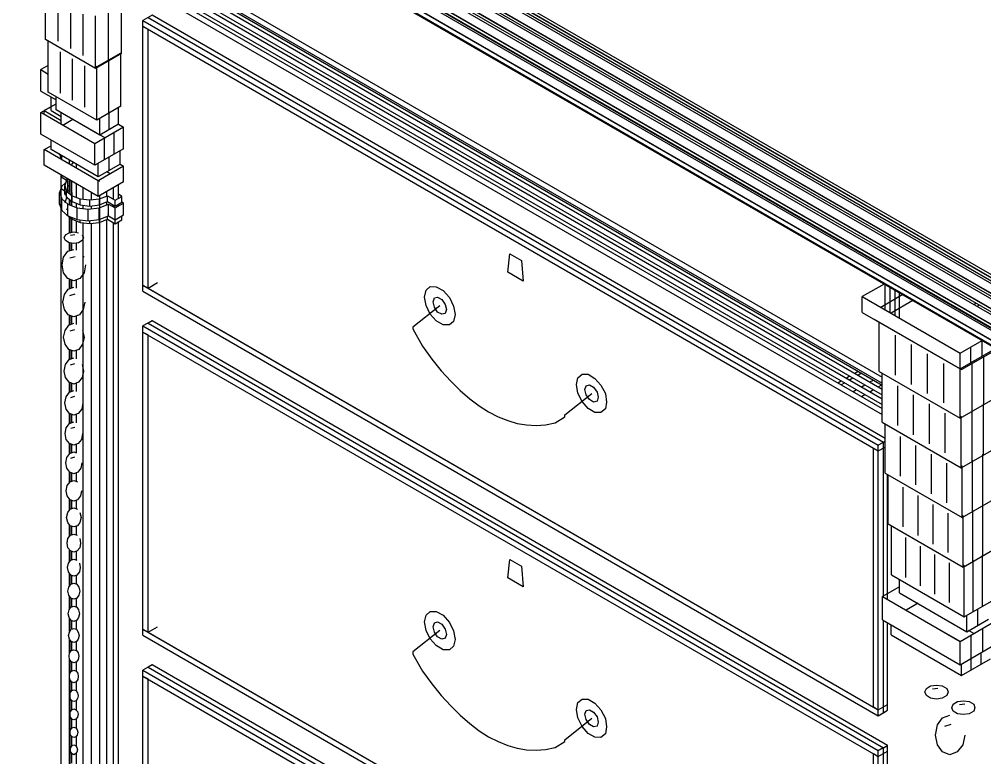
# Model space of a CAD drawing. Header units: inches. Extents: x 0.3 to 16.2, y 0.3 to 11.4.
# Drawn here: x 1.031 to 2.425, y 7.778 to 8.844 of the extents above; entities that cross this region are included whole.
import ezdxf

# ---------------------------------------------------------------- set-up
doc = ezdxf.new("R2010")
doc.units = ezdxf.units.IN
doc.header["$LTSCALE"] = 0.009843
doc.header["$MEASUREMENT"] = 0
doc.layers.add('GEOMETRY', color=7, linetype='Continuous')

msp = doc.modelspace()

# ---------------------------------------------------------------- linework, layer by layer
at = {"layer": 'GEOMETRY'}
for p, q in [((0.9524, 9.3307), (6.5122, 6.1209)), ((0.9524, 9.3307), (6.5122, 6.1209)), ((0.9449, 9.3224), (6.5122, 6.1079)), ((0.9449, 9.3224), (6.5122, 6.1079)), ((0.9516, 9.3264), (6.5122, 6.1161)), ((0.9516, 9.3264), (6.5122, 6.1161)), ((0.9516, 9.3224), (6.5122, 6.1118)), ((0.9524, 9.3264), (6.5122, 6.1165)), ((0.9449, 9.3083), (6.5122, 6.0941)), ((0.9449, 9.3), (6.5122, 6.0854)), ((0.9449, 9.3), (6.5122, 6.0854)), ((0.9516, 9.3039), (6.5122, 6.0937)), ((0.9516, 9.3039), (6.5122, 6.0937)), ((0.9516, 9.3039), (6.5122, 6.0937)), ((0.9516, 9.3), (6.5122, 6.0894)), ((0.9449, 9.2858), (6.5122, 6.0717)), ((0.9449, 9.2772), (6.5122, 6.063)), ((0.9449, 9.2772), (6.5122, 6.063)), ((0.9516, 9.2815), (6.5122, 6.0713)), ((0.9516, 9.2815), (6.5122, 6.0713)), ((0.9516, 9.2815), (6.5122, 6.0713)), ((0.9516, 9.2772), (6.5122, 6.0669)), ((0.9449, 9.2634), (6.5122, 6.0488)), ((0.9516, 9.2591), (6.5122, 6.0488)), ((0.9516, 9.2591), (6.5122, 6.0488)), ((0.9516, 9.2591), (6.5122, 6.0488)), ((0.9449, 9.2547), (6.5122, 6.0406)), ((0.9449, 9.2547), (6.5122, 6.0406)), ((0.9516, 9.2547), (6.5122, 6.0445)), ((0.9449, 9.2409), (6.5122, 6.0264)), ((0.9516, 9.2366), (6.5122, 6.0264)), ((0.9571, 9.2268), (6.5122, 6.0193)), ((0.9693, 9.2181), (6.5122, 6.0181)), ((1.0327, 9.2071), (6.5122, 6.0433)), ((1.0327, 9.2071), (6.5122, 6.0433)), ((1.0618, 9.1957), (6.5122, 6.0488)), ((1.0618, 9.1957), (6.5122, 6.0488)), ((1.1803, 8.9516), (2.2764, 8.3185)), ((1.1803, 8.9516), (2.2764, 8.3185)), ((1.1921, 8.9531), (2.2764, 8.3272)), ((1.1921, 8.9531), (2.2764, 8.3272)), ((1.1654, 8.9378), (2.2764, 8.2961)), ((1.1654, 8.9378), (2.2764, 8.2961)), ((1.1701, 8.9406), (2.2764, 8.302)), ((1.1776, 8.9449), (2.2764, 8.3102)), ((1.1776, 8.9449), (2.2764, 8.3102)), ((1.1803, 8.9488), (2.2764, 8.3157)), ((1.1921, 8.9449), (2.2764, 8.3185)), ((1.1992, 8.9492), (2.2764, 8.3272)), ((1.1791, 8.9354), (2.2764, 8.302)), ((1.1791, 8.9213), (2.2764, 8.2878)), ((1.1791, 8.9213), (2.2764, 8.2878)), ((1.1791, 8.9157), (2.2764, 8.2823)), ((1.1791, 8.9157), (2.2764, 8.2823)), ((1.1791, 8.9071), (2.2764, 8.2736)), ((1.0685, 8.8146), (1.0685, 8.8874)), ((1.0866, 8.8126), (1.0866, 8.872)), ((1.1783, 8.7945), (1.1783, 8.8709)), ((1.1047, 8.802), (1.1047, 8.8618)), ((1.1594, 8.7839), (1.1594, 8.8602)), ((1.1228, 8.7917), (1.1228, 8.8512)), ((1.1406, 8.7728), (1.1406, 8.8492)), ((1.2224, 8.85), (1.2091, 8.8421)), ((1.2091, 8.8421), (2.2709, 8.2291)), ((1.2091, 8.8421), (2.2709, 8.2291)), ((1.2091, 8.8339), (1.2091, 8.8421)), ((1.2165, 8.8465), (2.2783, 8.2335)), ((1.2165, 8.8465), (2.2783, 8.2335)), ((2.2811, 8.239), (1.2224, 8.85)), ((2.2811, 8.239), (1.2224, 8.85)), ((1.2091, 8.8339), (2.2709, 8.2209)), ((1.2091, 8.8339), (1.2165, 8.8295)), ((1.2091, 8.8339), (1.2165, 8.8295)), ((1.2091, 8.4602), (1.2091, 8.8339)), ((1.2165, 8.4559), (1.2165, 8.8295)), ((1.2165, 8.4646), (1.2165, 8.8295)), ((1.1406, 8.7728), (1.0685, 8.8146)), ((1.0724, 8.739), (1.0724, 8.8122)), ((1.0724, 8.7976), (1.0724, 8.8122)), ((1.0902, 8.7374), (1.0902, 8.7969)), ((1.1075, 8.7272), (1.1075, 8.787)), ((1.1783, 8.7945), (1.1406, 8.7728)), ((1.1772, 8.7949), (1.1425, 8.7752)), ((1.1772, 8.7949), (1.1425, 8.7752)), ((1.1598, 8.7087), (1.1598, 8.785)), ((1.1772, 8.7185), (1.1772, 8.7949)), ((1.0724, 8.7772), (1.0618, 8.7713)), ((1.0618, 8.7713), (1.0724, 8.765)), ((1.0618, 8.7713), (1.0724, 8.765)), ((1.0618, 8.7402), (1.0618, 8.7713)), ((1.1252, 8.7173), (1.1252, 8.7768)), ((1.1425, 8.7752), (1.1406, 8.7764)), ((1.1425, 8.7752), (1.1406, 8.7764)), ((1.1425, 8.6984), (1.1425, 8.7752)), ((1.0618, 8.7402), (1.0839, 8.7276)), ((1.1425, 8.6984), (1.0724, 8.739)), ((1.0764, 8.7122), (1.0764, 8.7319)), ((1.0839, 8.7134), (1.0839, 8.7327)), ((1.0618, 8.7094), (1.0839, 8.722)), ((1.0764, 8.7177), (1.0665, 8.7122)), ((1.1469, 8.6768), (1.0839, 8.7134)), ((1.1772, 8.7185), (1.1425, 8.6984)), ((1.1736, 8.6925), (1.1736, 8.7165)), ((1.1398, 8.6642), (1.0618, 8.7094)), ((1.1398, 8.6642), (1.0618, 8.7094)), ((1.0618, 8.6783), (1.0618, 8.7094)), ((1.0665, 8.7122), (1.0909, 8.698)), ((1.0665, 8.7122), (1.0909, 8.698)), ((1.0665, 8.7063), (1.0665, 8.7122)), ((1.0764, 8.7122), (1.0909, 8.7035)), ((1.0909, 8.6925), (1.0909, 8.7094)), ((1.0933, 8.6909), (1.1079, 8.6996)), ((1.1079, 8.6996), (1.1543, 8.6728)), ((1.1469, 8.6768), (1.1469, 8.7012)), ((1.1602, 8.6846), (1.1602, 8.7087)), ((1.1811, 8.6882), (1.1398, 8.6642)), ((1.1811, 8.6882), (1.1398, 8.6642)), ((1.1736, 8.6925), (1.1469, 8.6768)), ((1.1736, 8.6925), (1.1811, 8.6882)), ((1.1811, 8.6571), (1.1811, 8.6882)), ((1.1398, 8.6335), (1.0618, 8.6783)), ((1.1535, 8.6413), (1.1535, 8.6724)), ((1.1673, 8.6492), (1.1673, 8.6803)), ((1.0665, 8.6559), (1.0764, 8.6614)), ((1.0764, 8.6559), (1.0764, 8.6701)), ((1.1398, 8.6335), (1.1398, 8.6642)), ((1.1445, 8.611), (1.0665, 8.6559)), ((1.1445, 8.611), (1.0665, 8.6559)), ((1.0665, 8.6335), (1.0665, 8.6559)), ((1.1445, 8.6165), (1.0764, 8.6559)), ((1.0917, 8.6409), (1.0886, 8.6504)), ((1.0909, 8.6417), (1.0909, 8.6472)), ((1.0909, 8.6417), (1.0909, 8.6445)), ((1.0917, 8.6409), (1.0917, 8.6469)), ((1.1811, 8.6571), (1.1398, 8.6335)), ((1.1602, 8.6256), (1.1602, 8.6453)), ((1.1764, 8.6346), (1.1764, 8.6543)), ((1.1445, 8.5882), (1.0665, 8.6335)), ((1.1031, 8.6346), (1.1031, 8.6406)), ((1.1063, 8.6346), (1.1059, 8.6335)), ((1.1091, 8.637), (1.1063, 8.6346)), ((1.113, 8.6291), (1.113, 8.6346)), ((1.1445, 8.6165), (1.1445, 8.6362)), ((1.1764, 8.6346), (1.1445, 8.6165)), ((1.1811, 8.6319), (1.1445, 8.611)), ((1.1811, 8.6319), (1.1445, 8.611)), ((1.1764, 8.6346), (1.1811, 8.6319)), ((1.1811, 8.6094), (1.1811, 8.6319)), ((1.0909, 7.4465), (1.0909, 8.6193)), ((1.0933, 8.6177), (1.0909, 8.6165)), ((1.0909, 8.6165), (1.1008, 8.611)), ((1.0909, 8.6165), (1.1008, 8.611)), ((1.0909, 8.5996), (1.0909, 8.6165)), ((1.0961, 8.6165), (1.1039, 8.6118)), ((1.1618, 8.6209), (1.1567, 8.6236)), ((1.0917, 8.6031), (1.0886, 8.5941)), ((1.1008, 8.611), (1.0917, 8.6031)), ((1.0988, 8.6118), (1.0961, 8.6039)), ((1.0961, 8.6039), (1.0988, 8.5957)), ((1.0961, 8.6039), (1.0988, 8.5957)), ((1.0961, 8.5953), (1.0961, 8.6039)), ((1.1008, 8.6134), (1.0988, 8.6118)), ((1.1008, 8.5941), (1.1008, 8.611)), ((1.1031, 8.6039), (1.1008, 8.6024)), ((1.1031, 8.5953), (1.1031, 8.6122)), ((1.1039, 8.5917), (1.1039, 8.6118)), ((1.1063, 8.5752), (1.1063, 8.6106)), ((1.1063, 8.6106), (1.1067, 8.6102)), ((1.113, 8.5866), (1.113, 8.6067)), ((1.113, 8.5866), (1.113, 8.6067)), ((1.1445, 8.611), (1.1469, 8.611)), ((1.1445, 8.611), (1.1469, 8.611)), ((1.1445, 8.5882), (1.1445, 8.611)), ((1.1811, 8.6094), (1.1445, 8.5882)), ((1.1736, 8.5854), (1.1736, 8.6051)), ((1.0886, 8.5941), (1.0917, 8.585)), ((1.0886, 8.5941), (1.0917, 8.585)), ((1.0886, 8.5772), (1.0886, 8.5941)), ((1.0909, 8.5996), (1.0961, 8.5965)), ((1.0961, 8.5913), (1.0961, 8.5969)), ((1.0961, 8.5953), (1.0988, 8.5874)), ((1.0961, 8.5913), (1.0988, 8.5894)), ((1.0988, 8.5874), (1.0988, 8.5957)), ((1.0988, 8.5957), (1.1067, 8.589)), ((1.0988, 8.5957), (1.1067, 8.589)), ((1.0988, 8.5949), (1.1008, 8.5941)), ((1.1008, 8.5969), (1.1039, 8.5949)), ((1.1008, 8.5969), (1.1039, 8.5949)), ((1.1063, 8.5937), (1.1067, 8.5933)), ((1.1063, 8.5937), (1.1067, 8.5933)), ((1.1067, 8.5933), (1.1063, 8.5929)), ((1.1067, 8.585), (1.1067, 8.5933)), ((1.1067, 8.5807), (1.1067, 8.589)), ((1.1067, 8.589), (1.1185, 8.5846)), ((1.1067, 8.589), (1.1185, 8.5846)), ((1.1228, 8.5839), (1.1228, 8.6008)), ((1.1346, 8.5831), (1.1346, 8.5941)), ((1.1461, 8.5846), (1.1579, 8.589)), ((1.1461, 8.5846), (1.1579, 8.589)), ((1.1469, 7.4299), (1.1469, 8.5898)), ((1.1567, 8.5886), (1.1567, 8.5953)), ((1.1579, 8.5807), (1.1579, 8.589)), ((1.1579, 8.589), (1.1689, 8.5827)), ((1.1579, 8.589), (1.1689, 8.5827)), ((1.1665, 8.5843), (1.1665, 8.6012)), ((1.1689, 8.5827), (1.1787, 8.5882)), ((1.1689, 8.5827), (1.1787, 8.5882)), ((1.1787, 8.5882), (1.1736, 8.5913)), ((1.1787, 8.5799), (1.1787, 8.5882)), ((1.0886, 8.5772), (1.0917, 8.5681)), ((1.0917, 8.5681), (1.0917, 8.585)), ((1.0917, 8.585), (1.1008, 8.5772)), ((1.0917, 8.585), (1.1008, 8.5772)), ((1.0988, 8.5866), (1.0961, 8.5783)), ((1.0988, 8.5874), (1.1067, 8.5807)), ((1.0996, 8.587), (1.0988, 8.5866)), ((1.1008, 8.5602), (1.1008, 8.5772)), ((1.1008, 8.5772), (1.1142, 8.572)), ((1.1008, 8.5772), (1.1142, 8.572)), ((1.1031, 8.576), (1.1031, 8.5839)), ((1.1039, 8.576), (1.1039, 8.5831)), ((1.1067, 8.5807), (1.1185, 8.576)), ((1.113, 8.5724), (1.113, 8.5783)), ((1.113, 8.5724), (1.113, 8.5783)), ((1.1185, 8.576), (1.1185, 8.5846)), ((1.1185, 8.5846), (1.1323, 8.5831)), ((1.1185, 8.5846), (1.1323, 8.5831)), ((1.1185, 8.576), (1.1323, 8.5744)), ((1.1228, 8.5709), (1.1228, 8.5756)), ((1.1323, 8.5831), (1.1461, 8.5846)), ((1.1323, 8.5831), (1.1461, 8.5846)), ((1.1323, 8.5744), (1.1323, 8.5831)), ((1.1323, 8.5744), (1.1461, 8.576)), ((1.1346, 8.5709), (1.1346, 8.5748)), ((1.1457, 8.572), (1.1591, 8.5772)), ((1.1457, 8.572), (1.1591, 8.5772)), ((1.1461, 8.576), (1.1461, 8.5846)), ((1.1461, 8.576), (1.1579, 8.5807)), ((1.1567, 8.576), (1.1567, 8.5803)), ((1.1579, 8.5807), (1.1689, 8.5744)), ((1.1591, 8.5602), (1.1591, 8.5772)), ((1.1591, 8.5772), (1.1689, 8.5717)), ((1.1591, 8.5772), (1.1689, 8.5717)), ((1.1665, 8.5728), (1.1665, 8.5756)), ((1.1689, 8.5744), (1.1689, 8.5827)), ((1.1689, 8.5744), (1.1787, 8.5799)), ((1.1689, 8.5717), (1.1811, 8.5783)), ((1.1689, 8.5717), (1.1811, 8.5783)), ((1.1736, 8.5744), (1.1736, 8.5772)), ((1.1811, 8.5783), (1.1787, 8.5799)), ((1.1811, 8.5618), (1.1811, 8.5783)), ((1.0917, 8.5681), (1.1008, 8.5602)), ((1.0988, 8.5705), (1.1008, 8.5689)), ((1.0988, 8.5705), (1.1008, 8.5689)), ((1.0988, 8.5622), (1.1067, 8.5555)), ((1.1008, 8.5602), (1.1142, 8.5551)), ((1.1142, 8.5551), (1.1142, 8.572)), ((1.1142, 8.572), (1.1299, 8.5701)), ((1.1142, 8.572), (1.1299, 8.5701)), ((1.1299, 8.5701), (1.1457, 8.572)), ((1.1299, 8.5701), (1.1457, 8.572)), ((1.1299, 8.5531), (1.1299, 8.5701)), ((1.1457, 8.5551), (1.1457, 8.572)), ((1.1457, 8.5551), (1.1591, 8.5602)), ((1.1579, 8.5638), (1.1591, 8.563)), ((1.1579, 8.5638), (1.1591, 8.563)), ((1.1579, 8.5555), (1.1579, 8.5598)), ((1.1591, 8.5602), (1.1689, 8.5547)), ((1.1689, 8.5547), (1.1689, 8.5717)), ((1.1689, 8.5547), (1.1811, 8.5618)), ((1.1787, 8.5547), (1.1787, 8.5602)), ((1.1031, 8.5362), (1.1031, 8.5587)), ((1.1039, 8.5362), (1.1039, 8.5579)), ((1.1063, 8.5366), (1.1063, 8.5583)), ((1.1067, 8.5555), (1.1067, 8.5579)), ((1.1067, 8.5555), (1.1185, 8.5508)), ((1.113, 8.5366), (1.113, 8.5531)), ((1.113, 8.5366), (1.113, 8.5531)), ((1.1142, 8.5551), (1.1299, 8.5531)), ((1.1185, 8.5508), (1.1185, 8.5547)), ((1.1185, 8.5508), (1.1323, 8.5492)), ((1.1228, 7.6843), (1.1228, 8.5504)), ((1.1299, 8.5531), (1.1457, 8.5551)), ((1.1323, 8.5492), (1.1323, 8.5535)), ((1.1323, 8.5492), (1.1461, 8.5508)), ((1.1346, 7.6835), (1.1346, 8.5496)), ((1.1457, 8.5591), (1.1461, 8.5591)), ((1.1457, 8.5591), (1.1461, 8.5591)), ((1.1461, 8.5508), (1.1461, 8.5591)), ((1.1461, 8.5508), (1.1579, 8.5555)), ((1.1567, 7.6886), (1.1567, 8.5547)), ((1.1579, 8.5555), (1.1689, 8.5488)), ((1.1665, 7.6843), (1.1665, 8.5504)), ((1.1689, 8.5488), (1.1689, 8.5575)), ((1.1689, 8.5488), (1.1787, 8.5547)), ((1.1736, 7.6858), (1.1736, 8.552)), ((1.0953, 8.5287), (1.0972, 8.5327)), ((1.0972, 8.5327), (1.1024, 8.5358)), ((1.1024, 8.5358), (1.1094, 8.537)), ((1.1043, 8.5323), (1.1106, 8.5331)), ((1.1094, 8.537), (1.1161, 8.5358)), ((1.1213, 8.5327), (1.1232, 8.5287)), ((1.0972, 8.5244), (1.0953, 8.5287)), ((1.1024, 8.5213), (1.0972, 8.5244)), ((1.1094, 8.5201), (1.1024, 8.5213)), ((1.1031, 8.5098), (1.1031, 8.5213)), ((1.1039, 8.5102), (1.1039, 8.5209)), ((1.1063, 8.511), (1.1063, 8.5205)), ((1.1161, 8.5213), (1.1094, 8.5201)), ((1.113, 8.5106), (1.113, 8.5209)), ((1.113, 8.5106), (1.113, 8.5209)), ((1.1213, 8.5244), (1.1161, 8.5213)), ((1.1232, 8.5287), (1.1213, 8.5244)), ((1.0945, 8.5008), (1.1008, 8.5091)), ((1.1008, 8.5091), (1.1094, 8.5118)), ((1.7362, 8.4787), (1.739, 8.5055)), ((1.739, 8.5055), (1.7559, 8.4957)), ((1.0925, 8.4894), (1.0945, 8.5008)), ((1.1035, 8.4996), (1.111, 8.5016)), ((1.1228, 8.502), (1.124, 8.5008)), ((1.7559, 8.4957), (1.7583, 8.4661)), ((1.0945, 8.478), (1.0925, 8.4894)), ((1.1008, 8.4697), (1.0945, 8.478)), ((1.124, 8.478), (1.1177, 8.4697)), ((1.126, 8.4894), (1.124, 8.478)), ((1.7583, 8.4661), (1.7362, 8.4787)), ((1.1094, 8.4665), (1.1008, 8.4697)), ((1.1031, 8.4551), (1.1031, 8.4685)), ((1.1039, 8.4551), (1.1039, 8.4685)), ((1.1063, 8.4559), (1.1063, 8.4677)), ((1.1177, 8.4697), (1.1094, 8.4665)), ((1.113, 8.4559), (1.113, 8.4677)), ((1.113, 8.4559), (1.113, 8.4677)), ((1.2165, 8.4559), (1.2299, 8.4638)), ((2.2807, 8.4244), (2.2807, 8.4626)), ((1.0957, 8.4465), (1.1012, 8.4543)), ((1.1012, 8.4543), (1.1094, 8.4571)), ((1.2091, 8.4602), (2.2709, 7.8472)), ((1.2091, 8.4602), (2.2709, 7.8472)), ((1.2091, 8.4602), (1.2165, 8.4559)), ((1.2091, 8.4516), (1.2091, 8.4602)), ((1.2091, 8.4516), (2.2709, 7.8386)), ((1.2165, 8.4559), (2.2709, 7.8472)), ((1.6157, 8.4429), (1.6181, 8.4528)), ((1.6181, 8.4528), (1.624, 8.4583)), ((1.624, 8.4583), (1.6327, 8.4579)), ((1.6327, 8.4579), (1.6425, 8.4524)), ((1.6425, 8.4524), (1.6516, 8.4421)), ((2.2795, 8.4618), (2.2476, 8.4437)), ((2.2882, 8.4205), (2.2882, 8.4583)), ((2.2953, 8.4161), (2.2953, 8.4528)), ((2.3016, 8.4126), (2.3016, 8.4492)), ((2.3016, 8.4126), (2.3016, 8.4492)), ((1.0933, 8.4358), (1.0957, 8.4465)), ((1.0957, 8.4252), (1.0933, 8.4358)), ((1.1035, 8.4453), (1.111, 8.4476)), ((1.1252, 8.4358), (1.1228, 8.4252)), ((1.6181, 8.4307), (1.6157, 8.4429)), ((1.628, 8.4362), (1.6299, 8.4417)), ((1.6299, 8.4283), (1.628, 8.4362)), ((1.6299, 8.4417), (1.6346, 8.4429)), ((1.6346, 8.4429), (1.6409, 8.4394)), ((1.6409, 8.4394), (1.6457, 8.4323)), ((1.6516, 8.4421), (1.6575, 8.4299)), ((2.2476, 8.4437), (2.389, 8.3618)), ((2.2476, 8.4437), (2.389, 8.3618)), ((2.2476, 8.4209), (2.2476, 8.4437)), ((2.3063, 8.4465), (2.2744, 8.428)), ((2.3209, 8.4378), (2.2894, 8.4197)), ((1.1012, 8.4173), (1.0957, 8.4252)), ((1.1228, 8.4252), (1.1173, 8.4173)), ((1.6378, 8.4303), (1.5988, 8.3996)), ((1.624, 8.4185), (1.6181, 8.4307)), ((1.6346, 8.4213), (1.6299, 8.4283)), ((1.6409, 8.4181), (1.6346, 8.4213)), ((1.6457, 8.4323), (1.6476, 8.4248)), ((1.6476, 8.4248), (1.6457, 8.4193)), ((1.6575, 8.4299), (1.6598, 8.4177)), ((2.2476, 8.4209), (2.389, 8.3394)), ((2.4087, 8.4323), (2.4118, 8.4343)), ((2.4169, 8.4315), (2.4134, 8.4295)), ((1.1094, 8.4146), (1.1012, 8.4173)), ((1.1031, 8.4028), (1.1031, 8.4165)), ((1.1039, 8.4031), (1.1039, 8.4165)), ((1.1063, 8.4039), (1.1063, 8.4154)), ((1.1173, 8.4173), (1.1094, 8.4146)), ((1.113, 8.4035), (1.113, 8.4157)), ((1.113, 8.4035), (1.113, 8.4157)), ((1.2224, 8.4087), (1.2091, 8.4012)), ((1.2224, 8.4087), (1.2165, 8.4055)), ((2.2843, 7.7957), (1.2224, 8.4087)), ((2.2843, 7.7957), (1.2224, 8.4087)), ((1.6327, 8.4087), (1.624, 8.4185)), ((1.6425, 8.4028), (1.6327, 8.4087)), ((1.6457, 8.4193), (1.6409, 8.4181)), ((1.6575, 8.4079), (1.6516, 8.4028)), ((1.6598, 8.4177), (1.6575, 8.4079)), ((2.265, 8.411), (2.3913, 8.3382)), ((2.272, 8.3354), (2.272, 8.4071)), ((1.0945, 8.385), (1.0965, 8.3949)), ((1.0965, 8.3949), (1.102, 8.4024)), ((1.102, 8.4024), (1.1094, 8.4051)), ((1.1039, 8.3941), (1.1106, 8.3961)), ((1.122, 8.3949), (1.124, 8.385)), ((1.2091, 8.4012), (2.2709, 7.7882)), ((1.2091, 8.4012), (2.2709, 7.7882)), ((1.2091, 8.3925), (1.2091, 8.4012)), ((1.2091, 8.3925), (2.2709, 7.7795)), ((1.2091, 8.3925), (1.2165, 8.3886)), ((1.2091, 8.3925), (1.2165, 8.3886)), ((1.2091, 7.9634), (1.2091, 8.3925)), ((1.2165, 8.4055), (2.2783, 7.7921)), ((1.2165, 8.4055), (2.2783, 7.7921)), ((1.5988, 8.3996), (1.5988, 8.3969)), ((1.5988, 8.3969), (1.6126, 8.372)), ((1.6516, 8.4028), (1.6425, 8.4028)), ((1.0965, 8.3748), (1.0945, 8.385)), ((1.124, 8.385), (1.122, 8.3748)), ((1.2165, 7.9591), (1.2165, 8.3886)), ((1.2165, 7.9677), (1.2165, 8.3886)), ((2.2957, 8.3303), (2.2957, 8.3878)), ((2.389, 8.3618), (2.4209, 8.3803)), ((2.389, 8.3618), (2.4209, 8.3803)), ((2.4209, 8.3579), (2.4209, 8.3803)), ((1.102, 8.3673), (1.0965, 8.3748)), ((1.1094, 8.365), (1.102, 8.3673)), ((1.1031, 8.3531), (1.1031, 8.3669)), ((1.1039, 8.3531), (1.1039, 8.3669)), ((1.1063, 8.3543), (1.1063, 8.3657)), ((1.1165, 8.3673), (1.1094, 8.365)), ((1.113, 8.3539), (1.113, 8.3661)), ((1.113, 8.3539), (1.113, 8.3661)), ((1.122, 8.3748), (1.1165, 8.3673)), ((1.6126, 8.372), (1.6264, 8.3535)), ((2.3189, 8.3169), (2.3189, 8.3744)), ((2.389, 8.3394), (2.4402, 8.3689)), ((2.3913, 8.3382), (2.4425, 8.3677)), ((2.4047, 8.3488), (2.4047, 8.3713)), ((1.0972, 8.3457), (1.1024, 8.3528)), ((1.1024, 8.3528), (1.1094, 8.3551)), ((1.6264, 8.3535), (1.6398, 8.3366)), ((2.3421, 8.3035), (2.3421, 8.361)), ((2.389, 8.3394), (2.389, 8.3618)), ((2.4094, 8.3484), (2.4094, 8.3512)), ((2.4232, 8.2878), (2.4232, 8.3563)), ((1.0953, 8.3362), (1.0972, 8.3457)), ((1.1043, 8.3449), (1.1106, 8.3469)), ((1.1213, 8.3457), (1.1232, 8.3362)), ((2.3657, 8.2902), (2.3657, 8.3472)), ((2.389, 8.2681), (2.389, 8.3394)), ((2.3913, 8.3382), (2.3913, 8.3409)), ((2.4063, 8.278), (2.4063, 8.3465)), ((1.0972, 8.3268), (1.0953, 8.3362)), ((1.1024, 8.3201), (1.0972, 8.3268)), ((1.1213, 8.3268), (1.1161, 8.3201)), ((1.1232, 8.3362), (1.1213, 8.3268)), ((1.6398, 8.3366), (1.6535, 8.3217)), ((1.835, 8.3165), (1.837, 8.3264)), ((1.837, 8.3264), (1.8433, 8.3315)), ((1.8433, 8.3315), (1.852, 8.3315)), ((1.852, 8.3315), (1.8618, 8.3256)), ((1.8618, 8.3256), (1.8705, 8.3157)), ((2.2248, 8.326), (2.2295, 8.3291)), ((2.2343, 8.326), (2.2295, 8.3232)), ((2.237, 8.3331), (2.2417, 8.3358)), ((2.2465, 8.3331), (2.2417, 8.3303)), ((2.2587, 8.3205), (2.2638, 8.3232)), ((2.2587, 8.3205), (2.2638, 8.3232)), ((2.272, 8.3354), (2.389, 8.2681)), ((2.2764, 8.2622), (2.2764, 8.3331)), ((1.1094, 8.3173), (1.1024, 8.3201)), ((1.1031, 8.3055), (1.1031, 8.3197)), ((1.1039, 8.3059), (1.1039, 8.3193)), ((1.1063, 8.3067), (1.1063, 8.3185)), ((1.1161, 8.3201), (1.1094, 8.3173)), ((1.113, 8.3067), (1.113, 8.3189)), ((1.113, 8.3067), (1.113, 8.3189)), ((1.6535, 8.3217), (1.6673, 8.3083)), ((1.837, 8.3043), (1.835, 8.3165)), ((1.8472, 8.3094), (1.8492, 8.315)), ((1.8492, 8.302), (1.8472, 8.3094)), ((1.8492, 8.315), (1.8539, 8.3161)), ((1.8539, 8.3161), (1.8598, 8.313)), ((1.8598, 8.313), (1.865, 8.3059)), ((1.8705, 8.3157), (1.8768, 8.3035)), ((2.2126, 8.3193), (2.2173, 8.322)), ((2.2224, 8.3193), (2.2173, 8.3161)), ((2.2343, 8.3063), (2.2394, 8.3094)), ((2.2343, 8.3063), (2.2394, 8.3094)), ((2.2465, 8.3134), (2.2516, 8.3161)), ((2.2465, 8.3134), (2.2516, 8.3161)), ((2.2587, 8.3063), (2.2638, 8.3094)), ((2.2587, 8.3063), (2.2638, 8.3094)), ((2.2587, 8.3063), (2.2638, 8.3094)), ((2.2709, 8.3134), (2.276, 8.3161)), ((2.2709, 8.3134), (2.276, 8.3161)), ((2.2709, 8.3134), (2.276, 8.3161)), ((2.2992, 8.2575), (2.2992, 8.315)), ((1.0961, 8.2902), (1.098, 8.2988)), ((1.098, 8.2988), (1.1028, 8.3055)), ((1.1028, 8.3055), (1.1094, 8.3079)), ((1.1047, 8.298), (1.1106, 8.3)), ((1.6673, 8.3083), (1.6811, 8.2961)), ((1.6811, 8.2961), (1.6945, 8.2858)), ((1.8181, 8.2728), (1.8571, 8.3039)), ((1.8433, 8.2921), (1.837, 8.3043)), ((1.8539, 8.2949), (1.8492, 8.302)), ((1.8598, 8.2913), (1.8539, 8.2949)), ((1.865, 8.3059), (1.8665, 8.2984)), ((1.8665, 8.2984), (1.865, 8.2925)), ((1.8768, 8.3035), (1.8787, 8.2913)), ((2.2465, 8.2992), (2.2516, 8.3024)), ((2.2465, 8.2992), (2.2516, 8.3024)), ((2.2465, 8.2996), (2.2516, 8.3024)), ((2.322, 8.2441), (2.322, 8.3016)), ((2.389, 8.2681), (2.4402, 8.2976)), ((1.098, 8.2811), (1.0961, 8.2902)), ((1.1028, 8.2748), (1.098, 8.2811)), ((1.1209, 8.2811), (1.1157, 8.2748)), ((1.1224, 8.2902), (1.1209, 8.2811)), ((1.6945, 8.2858), (1.7083, 8.2772)), ((1.852, 8.2819), (1.8433, 8.2921)), ((1.8618, 8.2764), (1.852, 8.2819)), ((1.865, 8.2925), (1.8598, 8.2913)), ((1.8768, 8.2815), (1.8705, 8.2764)), ((1.8787, 8.2913), (1.8768, 8.2815)), ((2.3449, 8.2311), (2.3449, 8.2886)), ((2.4228, 8.215), (2.4228, 8.289)), ((1.1094, 8.2724), (1.1028, 8.2748)), ((1.1031, 8.2602), (1.1031, 8.2744)), ((1.1039, 8.2606), (1.1039, 8.2744)), ((1.1063, 8.2614), (1.1063, 8.2732)), ((1.1157, 8.2748), (1.1094, 8.2724)), ((1.113, 8.2614), (1.113, 8.2736)), ((1.113, 8.2614), (1.113, 8.2736)), ((1.7083, 8.2772), (1.722, 8.2701)), ((1.722, 8.2701), (1.7358, 8.2646)), ((1.8043, 8.2614), (1.8181, 8.2701)), ((1.8181, 8.2701), (1.8181, 8.2728)), ((1.8705, 8.2764), (1.8618, 8.2764)), ((2.3677, 8.2181), (2.3677, 8.2752)), ((2.389, 8.2713), (2.3906, 8.2705)), ((2.389, 8.2713), (2.3906, 8.2705)), ((2.3906, 8.1965), (2.3906, 8.2705)), ((2.4067, 8.2055), (2.4067, 8.2799)), ((1.0969, 8.2461), (1.0984, 8.2543)), ((1.0984, 8.2543), (1.1031, 8.2602)), ((1.1031, 8.2602), (1.1094, 8.2626)), ((1.1051, 8.2535), (1.1106, 8.2551)), ((1.7358, 8.2646), (1.7496, 8.2606)), ((1.7496, 8.2606), (1.763, 8.2583)), ((1.763, 8.2583), (1.7768, 8.2575)), ((1.7768, 8.2575), (1.7906, 8.2587)), ((1.7906, 8.2587), (1.8043, 8.2614)), ((2.2764, 8.2622), (2.3906, 8.1965)), ((2.2811, 8.1886), (2.2811, 8.2594)), ((1.0984, 8.2374), (1.0969, 8.2461)), ((1.1217, 8.2461), (1.1201, 8.2374)), ((2.3031, 8.1843), (2.3031, 8.2417)), ((1.1031, 8.2315), (1.0984, 8.2374)), ((1.1094, 8.2291), (1.1031, 8.2315)), ((1.1031, 8.2169), (1.1031, 8.2315)), ((1.1039, 8.2173), (1.1039, 8.2311)), ((1.1063, 8.2185), (1.1063, 8.2303)), ((1.1154, 8.2315), (1.1094, 8.2291)), ((1.113, 8.2181), (1.113, 8.2307)), ((1.113, 8.2181), (1.113, 8.2307)), ((1.1201, 8.2374), (1.1154, 8.2315)), ((2.2709, 8.2291), (2.2811, 8.235)), ((2.2709, 8.2291), (2.2811, 8.235)), ((2.2772, 8.2327), (2.2709, 8.2291)), ((2.2709, 8.2209), (2.2709, 8.2291)), ((2.2709, 8.2209), (2.2811, 8.2264)), ((2.2709, 8.2209), (2.2811, 8.2264)), ((2.2709, 8.2209), (2.2811, 8.2264)), ((2.2783, 8.2335), (2.2811, 8.235)), ((2.2783, 8.2335), (2.2811, 8.235)), ((2.2783, 8.0098), (2.2783, 8.2335)), ((2.3252, 8.1717), (2.3252, 8.2287)), ((1.0976, 8.2035), (1.0992, 8.2114)), ((1.0992, 8.2114), (1.1035, 8.2173)), ((1.1035, 8.2173), (1.1094, 8.2193)), ((1.1051, 8.2106), (1.1106, 8.2122)), ((1.1094, 8.2193), (1.113, 8.2181)), ((2.2638, 8.2248), (2.2709, 8.2209)), ((2.2638, 8.2248), (2.2709, 8.2209)), ((2.2638, 7.8512), (2.2638, 8.2248)), ((2.2709, 7.8472), (2.2709, 8.2209)), ((2.3476, 8.1587), (2.3476, 8.2161)), ((2.3906, 8.1965), (2.4386, 8.224)), ((2.422, 8.1421), (2.422, 8.2161)), ((1.0992, 8.1957), (1.0976, 8.2035)), ((1.1209, 8.2035), (1.1193, 8.1957)), ((2.3697, 8.1461), (2.3697, 8.2031)), ((2.3906, 8.1996), (2.3921, 8.1988)), ((2.3906, 8.1996), (2.3921, 8.1988)), ((2.3921, 8.1248), (2.3921, 8.1988)), ((2.4071, 8.1335), (2.4071, 8.2075)), ((1.1035, 8.1902), (1.0992, 8.1957)), ((1.1031, 8.1752), (1.1031, 8.1906)), ((1.1094, 8.1878), (1.1035, 8.1902)), ((1.1039, 8.176), (1.1039, 8.1898)), ((1.1063, 8.1772), (1.1063, 8.189)), ((1.115, 8.1902), (1.1094, 8.1878)), ((1.113, 8.1768), (1.113, 8.1894)), ((1.113, 8.1768), (1.113, 8.1894)), ((1.1193, 8.1957), (1.115, 8.1902)), ((2.2811, 8.1886), (2.3921, 8.1248)), ((2.2843, 8.0063), (2.2843, 8.1866)), ((2.2843, 8.0063), (2.2843, 8.1866)), ((2.2854, 8.1154), (2.2854, 8.1862)), ((1.0984, 8.1634), (1.0996, 8.1709)), ((1.0996, 8.1709), (1.1039, 8.176)), ((1.1039, 8.176), (1.1094, 8.178)), ((1.1094, 8.178), (1.1146, 8.176)), ((1.0996, 8.1559), (1.0984, 8.1634)), ((1.1039, 8.1504), (1.0996, 8.1559)), ((1.1189, 8.1559), (1.1146, 8.1504)), ((1.1201, 8.1634), (1.1189, 8.1559)), ((2.3071, 8.1114), (2.3071, 8.1685)), ((2.3287, 8.0988), (2.3287, 8.1563)), ((1.1031, 8.1354), (1.1031, 8.1516)), ((1.1094, 8.1484), (1.1039, 8.1504)), ((1.1039, 8.1362), (1.1039, 8.1504)), ((1.1063, 8.1374), (1.1063, 8.1496)), ((1.1146, 8.1504), (1.1094, 8.1484)), ((1.113, 8.1374), (1.113, 8.15)), ((1.113, 8.1374), (1.113, 8.15)), ((2.3504, 8.0862), (2.3504, 8.1437)), ((2.3921, 8.1248), (2.4374, 8.1508)), ((2.4217, 8.0693), (2.4217, 8.1433)), ((1.0988, 8.1248), (1.1004, 8.1319)), ((1.1004, 8.1319), (1.1039, 8.1366)), ((1.1039, 8.1366), (1.1094, 8.1386)), ((1.1094, 8.1386), (1.1146, 8.1366)), ((1.1181, 8.1319), (1.1197, 8.1248)), ((2.3717, 8.074), (2.3717, 8.1311)), ((2.3921, 8.128), (2.3933, 8.1272)), ((2.3921, 8.128), (2.3933, 8.1272)), ((2.4075, 8.061), (2.4075, 8.1354)), ((1.1004, 8.1177), (1.0988, 8.1248)), ((1.1039, 8.1126), (1.1004, 8.1177)), ((1.1031, 8.0972), (1.1031, 8.1142)), ((1.1181, 8.1177), (1.1146, 8.1126)), ((1.1197, 8.1248), (1.1181, 8.1177)), ((2.2854, 8.1154), (2.3933, 8.0528)), ((2.3933, 8.0528), (2.3933, 8.1272)), ((1.1039, 8.0984), (1.1039, 8.113)), ((1.1094, 8.111), (1.1039, 8.1126)), ((1.1043, 8.0992), (1.1094, 8.1008)), ((1.1063, 8.0996), (1.1063, 8.1118)), ((1.1146, 8.1126), (1.1094, 8.111)), ((1.1094, 8.1008), (1.1142, 8.0992)), ((1.113, 8.0996), (1.113, 8.1122)), ((1.113, 8.0996), (1.113, 8.1122)), ((2.2898, 8.0421), (2.2898, 8.113)), ((1.0996, 8.0878), (1.1008, 8.0945)), ((1.1008, 8.0811), (1.0996, 8.0878)), ((1.1008, 8.0945), (1.1043, 8.0992)), ((1.1177, 8.0945), (1.1189, 8.0878)), ((1.1189, 8.0878), (1.1177, 8.0811)), ((2.3106, 8.0382), (2.3106, 8.0957)), ((1.1043, 8.0764), (1.1008, 8.0811)), ((1.1031, 8.061), (1.1031, 8.0783)), ((1.1039, 8.0618), (1.1039, 8.0772)), ((1.1094, 8.0748), (1.1043, 8.0764)), ((1.1063, 8.0634), (1.1063, 8.076)), ((1.1142, 8.0764), (1.1094, 8.0748)), ((1.113, 8.0634), (1.113, 8.076)), ((1.113, 8.0634), (1.113, 8.076)), ((1.1177, 8.0811), (1.1142, 8.0764)), ((2.3319, 8.026), (2.3319, 8.0835)), ((2.3933, 8.0528), (2.4358, 8.0776)), ((1.1, 8.0524), (1.1016, 8.0587)), ((1.1016, 8.0587), (1.1047, 8.063)), ((1.1047, 8.063), (1.1094, 8.0646)), ((1.1094, 8.0646), (1.1138, 8.063)), ((1.1173, 8.0587), (1.1185, 8.0524)), ((1.7362, 8.0378), (1.739, 8.0642)), ((1.739, 8.0642), (1.7559, 8.0543)), ((2.3528, 8.0138), (2.3528, 8.0713)), ((2.374, 8.002), (2.374, 8.0591)), ((2.4079, 7.989), (2.4079, 8.063)), ((2.4213, 7.9965), (2.4213, 8.0705)), ((1.1016, 8.0461), (1.1, 8.0524)), ((1.1047, 8.0417), (1.1016, 8.0461)), ((1.1173, 8.0461), (1.1138, 8.0417)), ((1.1185, 8.0524), (1.1173, 8.0461)), ((1.7559, 8.0543), (1.7583, 8.0248)), ((2.3933, 8.0563), (2.3949, 8.0555)), ((2.3933, 8.0563), (2.3949, 8.0555)), ((2.3949, 7.9811), (2.3949, 8.0555)), ((1.1031, 8.026), (1.1031, 8.0437)), ((1.1039, 8.0268), (1.1039, 8.0429)), ((1.1094, 8.0402), (1.1047, 8.0417)), ((1.1063, 8.0287), (1.1063, 8.0413)), ((1.1138, 8.0417), (1.1094, 8.0402)), ((1.113, 8.0287), (1.113, 8.0413)), ((1.113, 8.0287), (1.113, 8.0413)), ((1.7583, 8.0248), (1.7362, 8.0378)), ((2.2898, 8.0421), (2.3949, 7.9811)), ((2.3016, 8.0161), (2.3016, 8.035)), ((1.1008, 8.0185), (1.102, 8.024)), ((1.102, 8.0126), (1.1008, 8.0185)), ((1.102, 8.024), (1.1051, 8.0283)), ((1.1051, 8.0283), (1.1094, 8.0299)), ((1.1094, 8.0299), (1.1134, 8.0283)), ((1.1134, 8.0283), (1.1165, 8.024)), ((1.1165, 8.024), (1.1177, 8.0185)), ((1.1177, 8.0185), (1.1165, 8.0126)), ((2.3016, 8.0244), (2.2772, 8.0106)), ((2.3016, 8.0161), (2.3988, 7.9598)), ((1.1051, 8.0083), (1.102, 8.0126)), ((1.1031, 7.9925), (1.1031, 8.011)), ((1.1039, 7.9933), (1.1039, 8.0098)), ((1.1094, 8.0067), (1.1051, 8.0083)), ((1.1063, 7.9957), (1.1063, 8.0079)), ((1.1134, 8.0083), (1.1094, 8.0067)), ((1.113, 7.9953), (1.113, 8.0083)), ((1.113, 7.9953), (1.113, 8.0083)), ((1.1165, 8.0126), (1.1134, 8.0083)), ((2.2772, 8.0106), (2.389, 7.9457)), ((2.2772, 8.0106), (2.389, 7.9457)), ((2.2772, 7.9768), (2.2772, 8.0106)), ((2.3949, 7.9811), (2.4343, 8.0039)), ((1.1012, 7.9858), (1.1024, 7.9913)), ((1.1024, 7.9913), (1.1051, 7.9953)), ((1.1051, 7.9953), (1.1094, 7.9965)), ((1.1094, 7.9965), (1.1134, 7.9953)), ((1.1134, 7.9953), (1.1161, 7.9913)), ((1.1161, 7.9913), (1.1173, 7.9858)), ((1.6181, 7.9839), (1.624, 7.989)), ((1.624, 7.989), (1.6327, 7.989)), ((1.6327, 7.989), (1.6425, 7.9835)), ((2.3283, 8.0008), (2.311, 7.9909)), ((2.4146, 7.9689), (2.4146, 7.9925)), ((1.1024, 7.9803), (1.1012, 7.9858)), ((1.1051, 7.9764), (1.1024, 7.9803)), ((1.1031, 7.9602), (1.1031, 7.9791)), ((1.1039, 7.961), (1.1039, 7.9783)), ((1.1094, 7.9748), (1.1051, 7.9764)), ((1.1063, 7.9634), (1.1063, 7.976)), ((1.1134, 7.9764), (1.1094, 7.9748)), ((1.113, 7.9634), (1.113, 7.9764)), ((1.113, 7.9634), (1.113, 7.9764)), ((1.1161, 7.9803), (1.1134, 7.9764)), ((1.1173, 7.9858), (1.1161, 7.9803)), ((1.6157, 7.974), (1.6181, 7.9839)), ((1.6425, 7.9835), (1.6516, 7.9732)), ((2.2772, 7.9768), (2.389, 7.9122)), ((2.2783, 7.8429), (2.2783, 7.976)), ((2.3988, 7.9598), (2.3988, 7.9835)), ((2.3988, 7.9598), (2.4303, 7.978)), ((1.1028, 7.9594), (1.1055, 7.9634)), ((1.1055, 7.9634), (1.1094, 7.9646)), ((1.1094, 7.9646), (1.113, 7.9634)), ((1.113, 7.9634), (1.1157, 7.9594)), ((1.2091, 7.9634), (2.2709, 7.3504)), ((1.2091, 7.9634), (2.2709, 7.3504)), ((1.2091, 7.9634), (1.2165, 7.9591)), ((1.2091, 7.9547), (1.2091, 7.9634)), ((1.2165, 7.9591), (1.2299, 7.9669)), ((1.6378, 7.9614), (1.5988, 7.9307)), ((1.6181, 7.9618), (1.6157, 7.974)), ((1.624, 7.9496), (1.6181, 7.9618)), ((1.628, 7.9669), (1.6299, 7.9728)), ((1.6299, 7.9594), (1.628, 7.9669)), ((1.6299, 7.9728), (1.6346, 7.974)), ((1.6346, 7.974), (1.6409, 7.9705)), ((1.6409, 7.9705), (1.6457, 7.9634)), ((1.6457, 7.9634), (1.6476, 7.9559)), ((1.6516, 7.9732), (1.6575, 7.961)), ((1.6575, 7.961), (1.6598, 7.9488)), ((2.2843, 7.8465), (2.2843, 7.9724)), ((2.2843, 7.8547), (2.2843, 7.9724)), ((2.2894, 7.9555), (2.2894, 7.9697)), ((2.389, 7.9457), (2.3429, 7.9724)), ((2.389, 7.9457), (2.4378, 7.974)), ((2.389, 7.9457), (2.4378, 7.974)), ((2.4087, 7.9571), (2.4012, 7.9614)), ((2.4217, 7.9307), (2.4217, 7.9646)), ((1.1016, 7.9543), (1.1028, 7.9594)), ((1.1028, 7.9492), (1.1016, 7.9543)), ((1.1055, 7.9457), (1.1028, 7.9492)), ((1.1031, 7.9291), (1.1031, 7.9488)), ((1.1039, 7.9299), (1.1039, 7.948)), ((1.1157, 7.9492), (1.113, 7.9457)), ((1.1157, 7.9594), (1.1169, 7.9543)), ((1.1169, 7.9543), (1.1157, 7.9492)), ((1.2091, 7.9547), (2.2709, 7.3417)), ((1.2165, 7.9591), (2.2709, 7.3504)), ((1.6327, 7.9398), (1.624, 7.9496)), ((1.6346, 7.9524), (1.6299, 7.9594)), ((1.6409, 7.9492), (1.6346, 7.9524)), ((1.6457, 7.9504), (1.6409, 7.9492)), ((1.6476, 7.9559), (1.6457, 7.9504)), ((1.6598, 7.9488), (1.6575, 7.939)), ((2.2894, 7.9555), (2.3913, 7.8965)), ((2.4051, 7.9213), (2.4051, 7.9551)), ((1.1031, 7.9291), (1.1059, 7.9327)), ((1.1094, 7.9441), (1.1055, 7.9457)), ((1.1059, 7.9327), (1.1094, 7.9339)), ((1.1063, 7.9327), (1.1063, 7.9453)), ((1.113, 7.9457), (1.1094, 7.9441)), ((1.1094, 7.9339), (1.113, 7.9327)), ((1.113, 7.9327), (1.113, 7.9457)), ((1.113, 7.9327), (1.113, 7.9457)), ((1.113, 7.9327), (1.1154, 7.9291)), ((1.6425, 7.9339), (1.6327, 7.9398)), ((1.6516, 7.9339), (1.6425, 7.9339)), ((1.6575, 7.939), (1.6516, 7.9339)), ((2.389, 7.9122), (2.389, 7.9457)), ((2.389, 7.9122), (2.4378, 7.9402)), ((1.1024, 7.9244), (1.1031, 7.9291)), ((1.1031, 7.9197), (1.1024, 7.9244)), ((1.1059, 7.9161), (1.1031, 7.9197)), ((1.1031, 7.7209), (1.1031, 7.9197)), ((1.1039, 7.9004), (1.1039, 7.9185)), ((1.1154, 7.9197), (1.113, 7.9161)), ((1.1154, 7.9291), (1.1165, 7.9244)), ((1.1165, 7.9244), (1.1154, 7.9197)), ((1.5988, 7.9307), (1.5988, 7.9276)), ((1.5988, 7.9276), (1.6126, 7.9031)), ((2.3913, 7.8965), (2.4331, 7.9205)), ((2.4051, 7.9047), (2.4051, 7.9213)), ((2.4193, 7.9126), (2.4193, 7.9295)), ((1.1094, 7.915), (1.1059, 7.9161)), ((1.1063, 7.9031), (1.1063, 7.9157)), ((1.113, 7.9161), (1.1094, 7.915)), ((1.113, 7.9028), (1.113, 7.9161)), ((1.113, 7.9028), (1.113, 7.9161)), ((1.2224, 7.9122), (1.2091, 7.9043)), ((1.2224, 7.9122), (1.2165, 7.9087)), ((1.2165, 7.9087), (2.2783, 7.2953)), ((1.2165, 7.9087), (2.2783, 7.2953)), ((2.2843, 7.2988), (1.2224, 7.9122)), ((2.2843, 7.2988), (1.2224, 7.9122)), ((2.3913, 7.8965), (2.3913, 7.9134)), ((1.1028, 7.8953), (1.1035, 7.9)), ((1.1035, 7.8909), (1.1028, 7.8953)), ((1.1035, 7.9), (1.1059, 7.9031)), ((1.1059, 7.8874), (1.1035, 7.8909)), ((1.1059, 7.9031), (1.1094, 7.9043)), ((1.1094, 7.9043), (1.1126, 7.9031)), ((1.1126, 7.9031), (1.115, 7.9)), ((1.115, 7.8909), (1.1126, 7.8874)), ((1.115, 7.9), (1.1157, 7.8953)), ((1.1157, 7.8953), (1.115, 7.8909)), ((1.2091, 7.9043), (2.2709, 7.2913)), ((1.2091, 7.9043), (2.2709, 7.2913)), ((1.2091, 7.8957), (1.2091, 7.9043)), ((1.2091, 7.8957), (2.2709, 7.2827)), ((1.2091, 7.8957), (1.2165, 7.8917)), ((1.2091, 7.8957), (1.2165, 7.8917)), ((1.2091, 7.4106), (1.2091, 7.8957)), ((1.2165, 7.4067), (1.2165, 7.8917)), ((1.2165, 7.415), (1.2165, 7.8917)), ((1.6126, 7.9031), (1.6264, 7.8846)), ((1.1039, 7.6917), (1.1039, 7.8906)), ((1.1094, 7.8862), (1.1059, 7.8874)), ((1.1063, 7.8748), (1.1063, 7.8874)), ((1.1126, 7.8874), (1.1094, 7.8862)), ((1.113, 7.874), (1.113, 7.8882)), ((1.113, 7.874), (1.113, 7.8882)), ((1.6264, 7.8846), (1.6398, 7.8677)), ((2.3382, 7.8728), (2.3406, 7.8776)), ((2.3406, 7.8776), (2.3465, 7.8815)), ((2.3465, 7.8815), (2.3551, 7.8827)), ((2.3492, 7.8772), (2.3567, 7.8783)), ((2.3551, 7.8827), (2.3634, 7.8815)), ((2.3634, 7.8815), (2.3697, 7.8776)), ((2.3697, 7.8776), (2.3717, 7.8728)), ((1.1031, 7.8673), (1.1039, 7.8717)), ((1.1039, 7.8634), (1.1031, 7.8673)), ((1.1039, 7.8717), (1.1063, 7.8748)), ((1.1063, 7.8602), (1.1039, 7.8634)), ((1.1063, 7.8748), (1.1094, 7.876)), ((1.1094, 7.876), (1.1126, 7.8748)), ((1.1126, 7.8748), (1.1146, 7.8717)), ((1.1146, 7.8634), (1.1126, 7.8602)), ((1.1146, 7.8717), (1.1154, 7.8673)), ((1.1154, 7.8673), (1.1146, 7.8634)), ((1.6398, 7.8677), (1.6535, 7.8528)), ((2.3406, 7.8677), (2.3382, 7.8728)), ((2.3465, 7.8638), (2.3406, 7.8677)), ((2.3551, 7.8626), (2.3465, 7.8638)), ((2.3634, 7.8638), (2.3551, 7.8626)), ((2.3697, 7.8677), (2.3634, 7.8638)), ((2.3717, 7.8728), (2.3697, 7.8677)), ((1.1094, 7.8591), (1.1063, 7.8602)), ((1.1063, 7.8472), (1.1063, 7.8602)), ((1.1126, 7.8602), (1.1094, 7.8591)), ((1.113, 7.8465), (1.113, 7.8606)), ((1.113, 7.8465), (1.113, 7.8606)), ((1.6535, 7.8528), (1.6673, 7.8394)), ((1.835, 7.8476), (1.837, 7.8575)), ((1.837, 7.8575), (1.8433, 7.8626)), ((1.8433, 7.8626), (1.852, 7.8626)), ((1.852, 7.8626), (1.8618, 7.8567)), ((1.8618, 7.8567), (1.8705, 7.8469)), ((2.2638, 7.8512), (2.2709, 7.8472)), ((2.2709, 7.8472), (2.2843, 7.8547)), ((2.2709, 7.8472), (2.2843, 7.8547)), ((2.2709, 7.8472), (2.2843, 7.8547)), ((2.2843, 7.8465), (2.2843, 7.8547)), ((2.3772, 7.85), (2.3791, 7.8551)), ((2.3791, 7.8453), (2.3772, 7.85)), ((2.3791, 7.8551), (2.3854, 7.8591)), ((2.3854, 7.8591), (2.3941, 7.8602)), ((2.3882, 7.8547), (2.3957, 7.8559)), ((2.3941, 7.8602), (2.4024, 7.8591)), ((2.4024, 7.8591), (2.4087, 7.8551)), ((2.4087, 7.8551), (2.4106, 7.85)), ((2.4106, 7.85), (2.4087, 7.8453)), ((1.1035, 7.8406), (1.1043, 7.8445)), ((1.1043, 7.8366), (1.1035, 7.8406)), ((1.1043, 7.8445), (1.1063, 7.8472)), ((1.1063, 7.8335), (1.1043, 7.8366)), ((1.1063, 7.8472), (1.1094, 7.8484)), ((1.1094, 7.8484), (1.1122, 7.8472)), ((1.1122, 7.8472), (1.1146, 7.8445)), ((1.1146, 7.8366), (1.1122, 7.8335)), ((1.1146, 7.8445), (1.1154, 7.8406)), ((1.1154, 7.8406), (1.1146, 7.8366)), ((1.6673, 7.8394), (1.6811, 7.8272)), ((1.8181, 7.8039), (1.8571, 7.835)), ((1.837, 7.8354), (1.835, 7.8476)), ((1.8433, 7.8232), (1.837, 7.8354)), ((1.8472, 7.8406), (1.8492, 7.8461)), ((1.8492, 7.8331), (1.8472, 7.8406)), ((1.8492, 7.8461), (1.8539, 7.8472)), ((1.8539, 7.8472), (1.8598, 7.8437)), ((1.8598, 7.8437), (1.865, 7.837)), ((1.865, 7.837), (1.8665, 7.8291)), ((1.8705, 7.8469), (1.8768, 7.8346)), ((2.2709, 7.8386), (2.2709, 7.8472)), ((2.2709, 7.8386), (2.2843, 7.8465)), ((2.2783, 7.8429), (2.2843, 7.8465)), ((2.3563, 7.8252), (2.3638, 7.8354)), ((2.3638, 7.8354), (2.3744, 7.8394)), ((2.3854, 7.8413), (2.3791, 7.8453)), ((2.3941, 7.8402), (2.3854, 7.8413)), ((2.4024, 7.8413), (2.3941, 7.8402)), ((2.4087, 7.8453), (2.4024, 7.8413)), ((1.1063, 7.8205), (1.1063, 7.8339)), ((1.1094, 7.8327), (1.1063, 7.8335)), ((1.1067, 7.8209), (1.1094, 7.822)), ((1.1122, 7.8335), (1.1094, 7.8327)), ((1.1094, 7.822), (1.1122, 7.8209)), ((1.113, 7.8197), (1.113, 7.8346)), ((1.113, 7.8197), (1.113, 7.8346)), ((1.6811, 7.8272), (1.6945, 7.8169)), ((1.852, 7.813), (1.8433, 7.8232)), ((1.8539, 7.826), (1.8492, 7.8331)), ((1.8598, 7.8224), (1.8539, 7.826)), ((1.865, 7.8236), (1.8598, 7.8224)), ((1.8665, 7.8291), (1.865, 7.8236)), ((1.8768, 7.8346), (1.8787, 7.8224)), ((1.8787, 7.8224), (1.8768, 7.8126)), ((2.3535, 7.8106), (2.3563, 7.8252)), ((2.3669, 7.8236), (2.3764, 7.8264)), ((1.1035, 7.8146), (1.1043, 7.8181)), ((1.1043, 7.8106), (1.1035, 7.8146)), ((1.1043, 7.8181), (1.1067, 7.8209)), ((1.1067, 7.8079), (1.1043, 7.8106)), ((1.1063, 7.7949), (1.1063, 7.8083)), ((1.1094, 7.8071), (1.1067, 7.8079)), ((1.1122, 7.8079), (1.1094, 7.8071)), ((1.1122, 7.8209), (1.1142, 7.8181)), ((1.1142, 7.8106), (1.1122, 7.8079)), ((1.113, 7.7941), (1.113, 7.8094)), ((1.113, 7.7941), (1.113, 7.8094)), ((1.1142, 7.8181), (1.115, 7.8146)), ((1.115, 7.8146), (1.1142, 7.8106)), ((1.6945, 7.8169), (1.7083, 7.8083)), ((1.7083, 7.8083), (1.722, 7.8012)), ((1.8618, 7.8075), (1.852, 7.813)), ((1.8705, 7.8071), (1.8618, 7.8075)), ((1.8768, 7.8126), (1.8705, 7.8071)), ((2.3563, 7.7965), (2.3535, 7.8106)), ((2.3957, 7.8106), (2.3929, 7.7965)), ((1.1047, 7.7929), (1.1067, 7.7957)), ((1.1067, 7.7957), (1.1094, 7.7965)), ((1.1094, 7.7965), (1.1118, 7.7957)), ((1.1118, 7.7957), (1.1138, 7.7929)), ((1.722, 7.8012), (1.7358, 7.7957)), ((1.7358, 7.7957), (1.7496, 7.7917)), ((1.8043, 7.7925), (1.8181, 7.8012)), ((1.8181, 7.8012), (1.8181, 7.8039)), ((2.2709, 7.7882), (2.2843, 7.7957)), ((2.2709, 7.7882), (2.2843, 7.7957)), ((2.2783, 7.7921), (2.2843, 7.7957)), ((2.2783, 7.7921), (2.2843, 7.7957)), ((2.2843, 7.3496), (2.2843, 7.7957)), ((2.2843, 7.7874), (2.2843, 7.7957)), ((2.3638, 7.7862), (2.3563, 7.7965)), ((2.3929, 7.7965), (2.385, 7.7862)), ((1.1039, 7.7894), (1.1047, 7.7929)), ((1.1047, 7.7858), (1.1039, 7.7894)), ((1.1067, 7.7835), (1.1047, 7.7858)), ((1.1063, 7.7701), (1.1063, 7.7839)), ((1.1094, 7.7823), (1.1067, 7.7835)), ((1.1118, 7.7835), (1.1094, 7.7823)), ((1.1138, 7.7858), (1.1118, 7.7835)), ((1.113, 7.7693), (1.113, 7.7846)), ((1.113, 7.7693), (1.113, 7.7846)), ((1.1138, 7.7929), (1.1146, 7.7894)), ((1.1146, 7.7894), (1.1138, 7.7858)), ((1.7496, 7.7917), (1.763, 7.7894)), ((1.763, 7.7894), (1.7768, 7.7886)), ((1.7768, 7.7886), (1.7906, 7.7898)), ((1.7906, 7.7898), (1.8043, 7.7925)), ((2.2638, 7.7839), (2.2709, 7.7795)), ((2.2638, 7.7839), (2.2709, 7.7795)), ((2.2638, 7.3543), (2.2638, 7.7839)), ((2.2772, 7.7917), (2.2709, 7.7882)), ((2.2709, 7.7795), (2.2709, 7.7882)), ((2.2709, 7.7795), (2.2843, 7.7874)), ((2.2709, 7.7795), (2.2843, 7.7874)), ((2.2709, 7.7795), (2.2843, 7.7874)), ((2.2709, 7.3504), (2.2709, 7.7795)), ((2.2783, 7.3461), (2.2783, 7.7921)), ((2.2843, 7.3579), (2.2843, 7.7874)), ((2.3744, 7.7823), (2.3638, 7.7862)), ((2.385, 7.7862), (2.3744, 7.7823))]:
    msp.add_line(p, q, dxfattribs=at)

doc.saveas('drawing.dxf')
